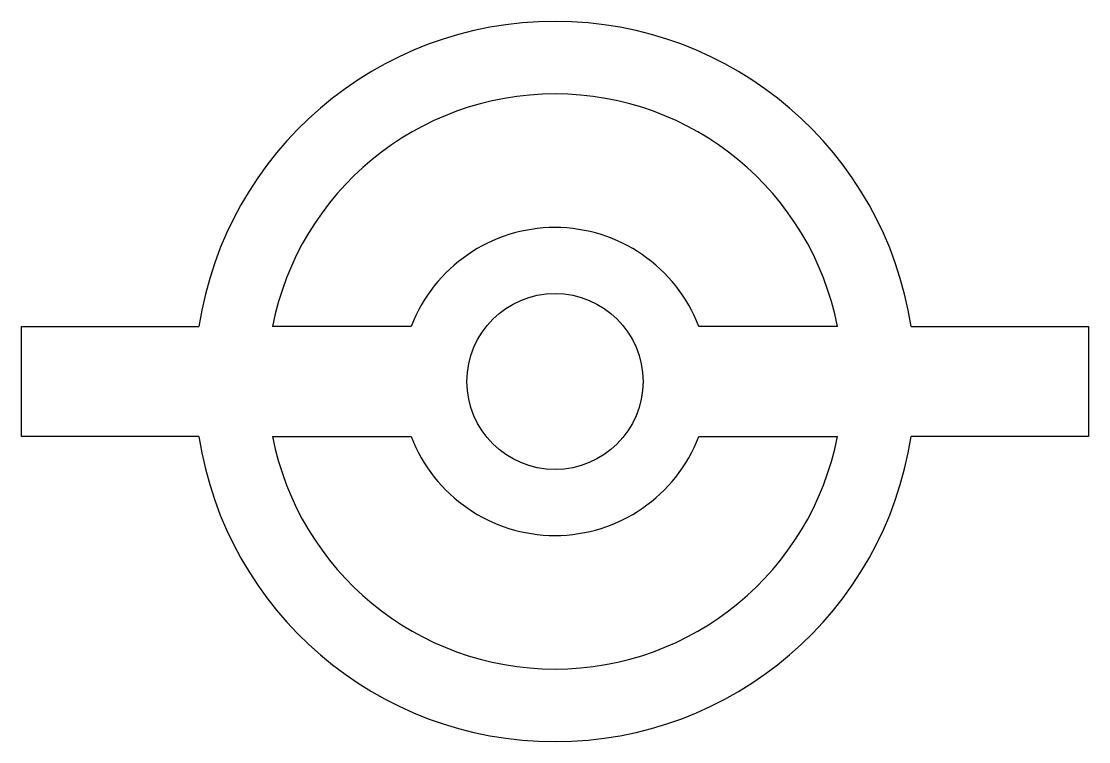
# Model space of a CAD drawing. Extents: x -35.4 to 61.6, y -27.8 to 37.8.
import ezdxf

# ---------------------------------------------------------------- set-up
doc = ezdxf.new("R2010")
doc.units = 0
doc.layers.add('INTERIOR_LOOPS', color=7, linetype='CONTINUOUS')
doc.layers.add('OUTER_LOOP', color=7, linetype='CONTINUOUS')

msp = doc.modelspace()

# ---------------------------------------------------------------- linework, layer by layer
at = {"layer": 'INTERIOR_LOOPS', "color": 3, "linetype": 'CONTINUOUS'}
for p, q in [((0, 10), (-12.591, 10)), ((38.744, 10), (26.153, 10)), ((-12.591, 0), (0, 0)), ((26.153, 0), (38.744, 0))]:
    msp.add_line(p, q, dxfattribs=at)
msp.add_circle((13.077, 5), 8, dxfattribs=at)
for radius, start, end in [(26.15, 11.02309, 168.97691), (14, 20.92483, 159.07517), (26.15, 191.023, 348.97691), (14, 200.92483, 339.07517)]:
    msp.add_arc((13.077, 5), radius, start, end, dxfattribs=at)
at = {"layer": 'OUTER_LOOP', "color": 3, "linetype": 'CONTINUOUS'}
for p, q in [((-35.423, 0), (-35.423, 10)), ((-35.423, 10), (-19.289, 10)), ((45.443, 10), (61.577, 10)), ((61.577, 10), (61.577, 0)), ((-19.289, 0), (-35.423, 0)), ((61.577, 0), (45.443, 0))]:
    msp.add_line(p, q, dxfattribs=at)
for start, end in [(8.78179, 171.21821), (188.78172, 351.21821)]:
    msp.add_arc((13.077, 5), 32.75, start, end, dxfattribs=at)

doc.saveas('drawing.dxf')
